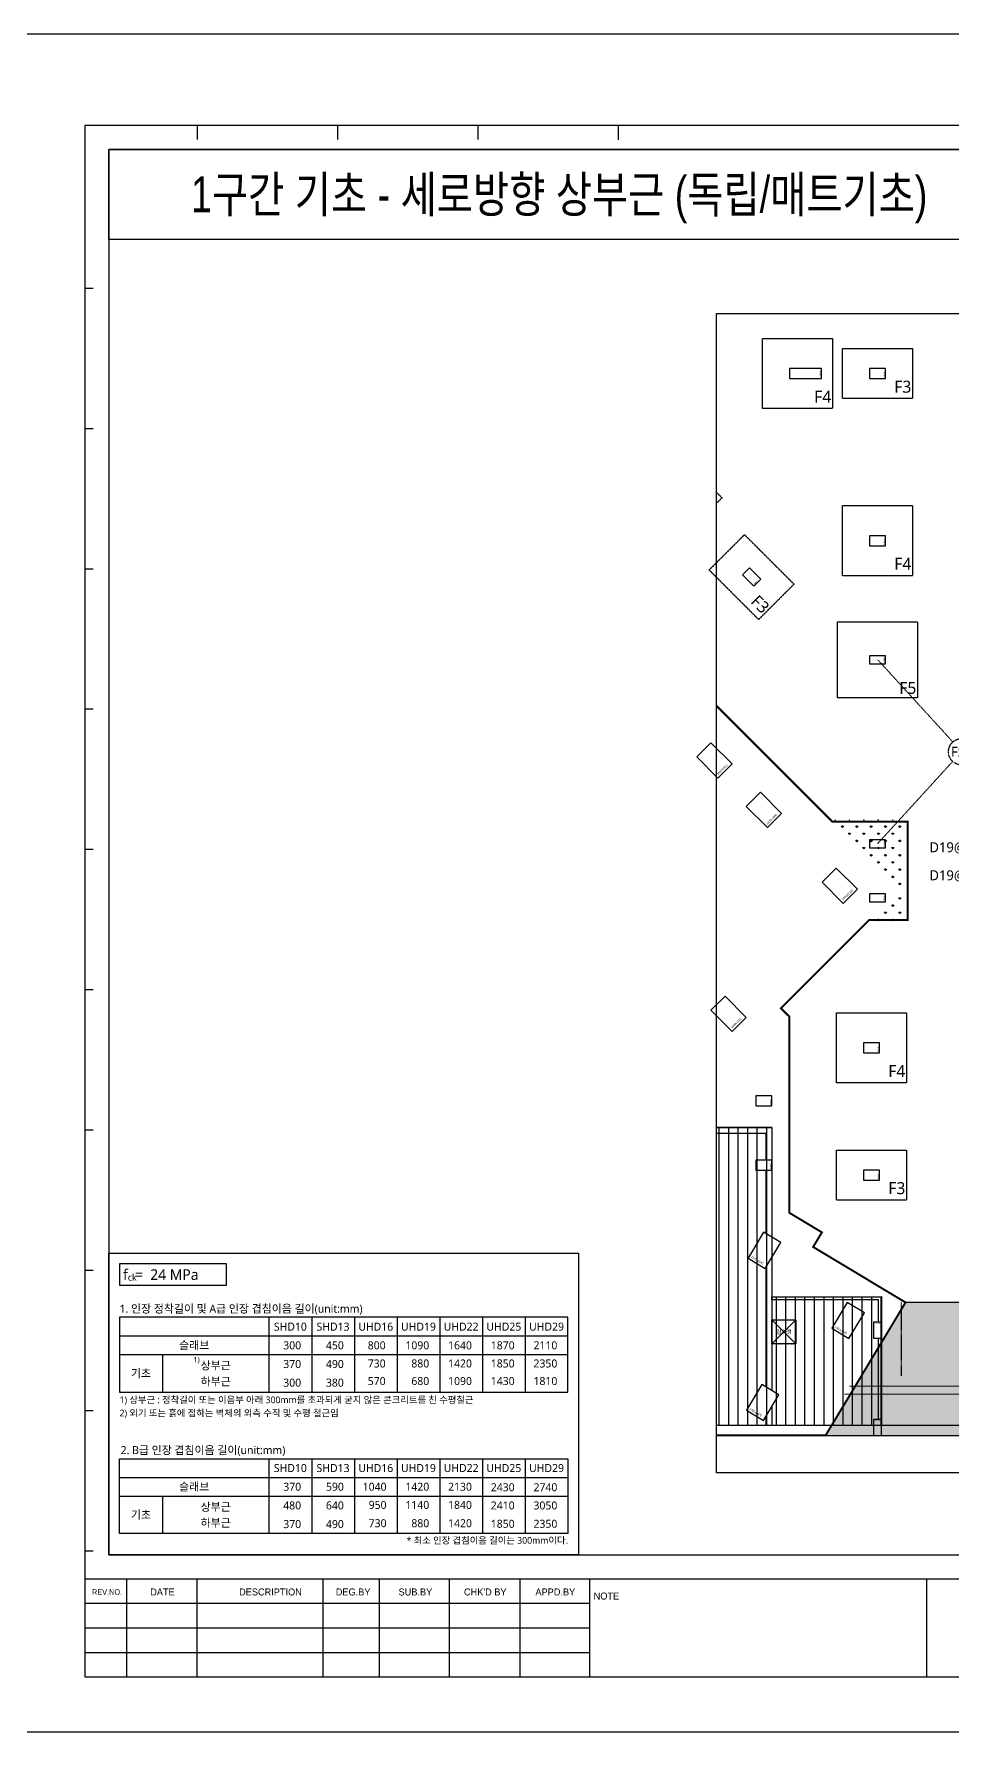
# Model space of a CAD drawing. Header units: millimetres. Extents: x 43843 to 1069877, y 60576 to 148433.
# Drawn here: x 526383 to 572250, y 62076 to 146933 of the extents above; entities that cross this region are included whole.
import ezdxf
from ezdxf.enums import TextEntityAlignment as Align

# ---------------------------------------------------------------- set-up
doc = ezdxf.new("R2010")
doc.units = ezdxf.units.MM
for name, pattern in [('H', [1.3, 0.8, -0.5]), ('HID', [2.5, 1.5, -1]), ('HIDDEN', [0.375, 0.25, -0.125])]:
    doc.linetypes.add(name, pattern=pattern)
for name, color, linetype in [('-S_F', 7, 'Continuous'), ('-S_F_NAME', 7, 'Continuous'), ('-S_REBAR-BOT', 3, 'H'), ('-S_REBAR-TOP', 3, 'Continuous'), ('-S_TEXT', 255, 'Continuous'), ('8', 8, 'Continuous'), ('ML', 4, 'Continuous'), ('S-FND-배근구간선', 21, 'HID'), ('S-FND_OUTLINE_공동주택 기초', 1, 'HID'), ('S-FND_OUTLINE_지하주차장 기초', 4, 'HID'), ('S-FND_내수압 슬래브 구간', 7, 'Continuous'), ('S-HAT', 252, 'Continuous'), ('S-HAT_SLAB LEVEL', 7, 'Continuous'), ('T', 3, 'Continuous'), ('TEXT', 3, 'Continuous'), ('TEXT-L', 7, 'Continuous'), ('WALL-1', 2, 'Continuous'), ('XR-지하주차장$0$A-CON', 2, 'Continuous'), ('XR-지하주차장$0$AA-COL', 2, 'Continuous'), ('XR-지하주차장$1$A-집수정', 4, 'Continuous')]:
    doc.layers.add(name, color=color, linetype=linetype)
doc.layers.add('DEFPOINT', color=142, linetype='Continuous', plot=False)
doc.layers.add('S_NOPLOT_251', color=251, linetype='Continuous', plot=False)
doc.styles.add('BAS_TITLE1', font='')
doc.styles.add('EST', font='')
doc.styles.add('XR-지하주차장$0$Standard', font='arial.ttf')
doc.styles.add('XR-지하주차장$0$맑은고딕', font='malgun.ttf')
doc.styles.add('맑은고딕', font='malgun.ttf')
doc.styles.add('울릉도M', font='malgun.ttf')
doc.styles.get('BAS_TITLE1').set_extended_font_data('HYHeadLine-Medium')
doc.styles.get('EST').set_extended_font_data('HYHeadLine-Medium')

# ---------------------------------------------------------------- blocks, each defined once
blk = doc.blocks.new('zw$9A02')
at = {"color": 7}
for p, q in [((8017, -3425), (8017, -3951)), ((13275, -3425), (13275, -3951)), ((18533, -3425), (18533, -3951)), ((23791, -3444), (23791, -3970)), ((3810, -9525), (4126, -9525)), ((3810, -14783), (4126, -14783)), ((3810, -20041), (4126, -20041)), ((3810, -25299), (4126, -25299)), ((3810, -30557), (4126, -30557)), ((3810, -35815), (4126, -35815)), ((3810, -41073), (4126, -41073)), ((3810, -46331), (4126, -46331)), ((3810, -51589), (4126, -51589)), ((3810, -56847), (4126, -56847))]:
    blk.add_line(p, q, dxfattribs=at)
at = {"color": 4}
for p, q in [((3810, -57899), (85731, -57899)), ((5388, -61579), (5388, -57899)), ((8017, -61579), (8017, -57899)), ((12738, -61579), (12738, -57899)), ((14852, -61579), (14852, -57899)), ((17481, -61579), (17481, -57899)), ((20110, -57899), (20110, -61579)), ((22739, -61579), (22739, -57899)), ((35359, -61579), (35359, -57899)), ((3810, -59739), (22739, -59739)), ((3810, -60659), (22739, -60659))]:
    blk.add_line(p, q, dxfattribs=at)
blk.add_line((20110, -61579), (20110, -61579))
blk.add_lwpolyline([(0, -63643), (0, 0), (90000, 0), (90000, -63643)], close=True)
blk.add_lwpolyline([(3810, -61579), (85731, -61579), (85731, -3425), (3810, -3425)], close=True, dxfattribs=at)
blk.add_lwpolyline([(3810, -58819), (17481, -58819), (22739, -58819)], dxfattribs=at)
at = {"layer": 'DEFPOINT', "color": 150}
blk.add_lwpolyline([(4710, -56999), (84831, -56999), (84831, -4325), (4710, -4325)], close=True, dxfattribs=at)
at = {"style": 'BAS_TITLE1'}
for s, height, p in [('REV.NO.', 210.3, (4644, -58393)), ('DATE', 262.9, (6719, -58393)), ('DESCRIPTION', 262.9, (10767, -58393)), ('DEG.BY', 262.9, (13863, -58393)), ('SUB.BY', 262.9, (16198, -58393)), ("CHK'D BY", 262.9, (18815, -58393)), ('APPD.BY', 262.9, (21441, -58393)), ('NOTE', 263.3, (23355, -58546))]:
    blk.add_text(s, height=height, dxfattribs=at).set_placement(p, align=Align.MIDDLE)
blk = doc.blocks.new('zw$4DA7')
at = {"layer": 'ML'}
for p, q in [((6001, 8900), (6001, 6100)), ((7601, 8900), (7601, 6100)), ((9201, 8900), (9201, 6100)), ((10801, 8900), (10801, 6100)), ((12401, 8900), (12401, 6100)), ((14001, 8900), (14001, 6100)), ((15601, 8900), (15601, 6100)), ((400, 8200), (17201, 8200)), ((400, 7500), (17201, 7500)), ((2007, 7500), (2007, 6100)), ((6001, 3600), (6001, 800)), ((7601, 3600), (7601, 800)), ((9201, 3600), (9201, 800)), ((10801, 3600), (10801, 800)), ((12401, 3600), (12401, 800)), ((14001, 3600), (14001, 800)), ((15601, 3600), (15601, 800)), ((400, 2900), (17201, 2900)), ((400, 2200), (17201, 2200)), ((2007, 2200), (2007, 800))]:
    blk.add_line(p, q, dxfattribs=at)
blk.add_lwpolyline([(400, 10100), (4404, 10100), (4404, 10900), (400, 10900)], close=True, dxfattribs=at)
at = {"layer": 'T'}
for points in [[(400, 8900), (400, 6100), (17201, 6100), (17201, 8900)], [(17201, 800), (400, 800), (400, 3600), (17201, 3600)]]:
    blk.add_lwpolyline(points, close=True, dxfattribs=at)
at = {"layer": 'TEXT-L'}
blk.add_lwpolyline([(0, 11300), (17601, 11300), (17601, 0), (0, 0)], close=True, dxfattribs=at)
at = {"layer": 'T', "style": '울릉도M'}
for s, height, p in [('f  =  24 MPa', 400, (532, 10300)), ('ck', 250, (712, 10273)), ('1. 인장 정착길이 및 A급 인장 겹침이음 길이(unit:mm)', 300, (400, 9071)), ('1)', 200, (3171, 7211)), ('1) 상부근 : 정착길이 또는 이음부 아래 300mm를 초과되게 굳지 않은 콘크리트를 친 수평철근', 250, (400, 5682)), ('2) 외기 또는 흙에 접하는 벽체의 외측 수직 및 수평 철근임', 250, (400, 5185)), ('2. B급 인장 겹침이음 길이(unit:mm)', 300, (442, 3771))]:
    blk.add_text(s, height=height, dxfattribs=at).set_placement(p)
blk.add_text('* 최소 인장 겹침이음 길이는 300mm이다.', height=250, dxfattribs=at).set_placement((17201, 414), align=Align.RIGHT)
at = {"layer": 'TEXT', "style": '울릉도M'}
for s, p in [('SHD10', (6801, 8550)), ('SHD13', (8401, 8550)), ('UHD16', (10001, 8550)), ('UHD19', (11601, 8550)), ('UHD22', (13201, 8550)), ('UHD25', (14801, 8550)), ('UHD29', (16401, 8550)), ('슬래브', (3200, 7850)), ('기초', (1203, 6800)), ('SHD10', (6801, 3250)), ('SHD13', (8401, 3250)), ('UHD16', (10001, 3250)), ('UHD19', (11601, 3250)), ('UHD22', (13201, 3250)), ('UHD25', (14801, 3250)), ('UHD29', (16401, 3250)), ('슬래브', (3200, 2550)), ('기초', (1203, 1500))]:
    blk.add_text(s, height=300, dxfattribs=at).set_placement(p, align=Align.MIDDLE_CENTER)
at = {"layer": 'TEXT', "color": 7, "style": '울릉도M'}
for s, p in [('300', (7206, 7850)), ('450', (8806, 7850)), ('800', (10372, 7850)), ('1090', (12006, 7850)), ('1640', (13606, 7850)), ('1870', (15206, 7850)), ('2110', (16806, 7850)), ('370', (7206, 7150)), ('490', (8806, 7150)), ('730', (10372, 7170)), ('880', (12006, 7170)), ('1420', (13606, 7170)), ('1850', (15206, 7170)), ('2350', (16806, 7170)), ('300', (7206, 6450)), ('380', (8806, 6450)), ('570', (10372, 6511)), ('680', (12006, 6511)), ('1090', (13606, 6511)), ('1430', (15206, 6511)), ('1810', (16806, 6511)), ('370', (7206, 2550)), ('590', (8806, 2550)), ('1040', (10406, 2550)), ('1420', (12006, 2550)), ('2130', (13606, 2550)), ('2430', (15206, 2530)), ('2740', (16806, 2530)), ('480', (7206, 1850)), ('640', (8806, 1850)), ('950', (10406, 1869)), ('1140', (12006, 1869)), ('1840', (13606, 1869)), ('2410', (15206, 1849)), ('3050', (16806, 1849)), ('370', (7206, 1150)), ('490', (8806, 1150)), ('730', (10406, 1182)), ('880', (12006, 1182)), ('1420', (13606, 1182)), ('1850', (15206, 1162)), ('2350', (16806, 1162))]:
    blk.add_text(s, height=300, dxfattribs=at).set_placement(p, align=Align.MIDDLE_RIGHT)
at = {"layer": 'TEXT', "style": '울릉도M'}
for s, p in [('상부근', (4004, 7100)), ('하부근', (4004, 6500)), ('상부근', (4004, 1800)), ('하부근', (4004, 1200))]:
    blk.add_text(s, height=300, dxfattribs=at).set_placement(p, align=Align.MIDDLE)
blk = doc.blocks.new('zw$D357')
at = {"layer": 'S-HAT'}
h = blk.add_hatch(dxfattribs=at)
h.set_pattern_fill('GRASS', color=256, scale=20)
h.set_pattern_definition([(90, (-142308.57, -108961.2), (-359.21, 359.21), [95.25, -623.17]), (45, (-142308.6, -108961.2), (-359.2102, 359.2102), [95.25, -412.75]), (135, (-142308.6, -108961.2), (-359.2102, -359.2102), [95.25, -412.75])])
h.paths.add_polyline_path([(-61297, -27896), (-62928, -29527), (-61010, -29527), (-61010, -24427), (-64766, -24427)])
h = blk.add_hatch(dxfattribs=at)
h.set_pattern_fill('GRASS', color=256, scale=20)
h.set_pattern_definition([(90, (-331308.68, 2741039.9), (-359.21, 359.21), [95.25, -623.17]), (45, (-331308.7, 2741039.9), (-359.210245, 359.210245), [95.25, -412.75]), (135, (-331308.7, 2741039.9), (-359.210245, -359.210245), [95.25, -412.75])])
h.paths.add_polyline_path([(-65008, -55192), (-61014, -48545), (-9370, -48545), (-5377, -55192)])
at = {"layer": '-S_F', "linetype": 'HIDDEN', "lineweight": -3}
for points in [[(-68160, -377), (-64660, -377), (-64660, -3877), (-68160, -3877)], [(-64160, -877), (-60660, -877), (-60660, -3377), (-64160, -3377)], [(-64160, -8727), (-60660, -8727), (-60660, -12227), (-64160, -12227)], [(-69054, -10175), (-66579, -12650), (-68347, -14418), (-70821, -11943)], [(-64410, -14527), (-60410, -14527), (-60410, -18327), (-64410, -18327)], [(-64460, -34077), (-60960, -34077), (-60960, -37577), (-64460, -37577)], [(-64460, -40927), (-60960, -40927), (-60960, -43427), (-64460, -43427)]]:
    blk.add_lwpolyline(points, close=True, dxfattribs=at)
blk.add_lwpolyline([(-70457, -8065), (-70185, -8337), (-70457, -8609)], dxfattribs=at)
blk.add_lwpolyline([(-70457, 878), (0, 878), (0, -57059), (-70457, -57059)], close=True)
at = {"layer": 'S-FND-배근구간선', "color": 251}
blk.add_lwpolyline([(-61210, -52209), (-61210, -48545)], dxfattribs=at)
at = {"layer": 'S-FND_OUTLINE_공동주택 기초', "linetype": 'HIDDEN', "ltscale": 0.5, "const_width": 100}
blk.add_lwpolyline([(-70457, -18735), (-64666, -24527), (-60910, -24527), (-60910, -29427), (-62828, -29427), (-67240, -33839), (-66816, -34263), (-66816, -44067), (-65192, -45043), (-65630, -45771), (-61014, -48545), (-65008, -55192), (-70457, -55192)], dxfattribs=at)
at = {"layer": 'S-FND_OUTLINE_지하주차장 기초'}
blk.add_lwpolyline([(-9370, -48545), (-61014, -48545), (-65008, -55192), (-5377, -55192)], close=True, dxfattribs=at)
at = {"layer": 'S-HAT_SLAB LEVEL', "color": 8}
for p, q in [((-70324, -54692), (-70324, -39807)), ((-69847, -54692), (-69847, -39807)), ((-69371, -54692), (-69371, -39807)), ((-68895, -54692), (-68895, -39807)), ((-68419, -54692), (-68419, -39807)), ((-67942, -54692), (-67942, -39807)), ((-67466, -54692), (-67466, -48261)), ((-66990, -54692), (-66990, -48260)), ((-66514, -54692), (-66514, -48260)), ((-66037, -54692), (-66037, -48259)), ((-65561, -54692), (-65561, -48258)), ((-65085, -54692), (-65085, -48257)), ((-64609, -54692), (-64609, -48256)), ((-64132, -54692), (-64132, -48255)), ((-63656, -54692), (-63656, -48254)), ((-63180, -54692), (-63180, -48253)), ((-62704, -54692), (-62704, -48253)), ((-62227, -54692), (-62227, -48252))]:
    blk.add_line(p, q, dxfattribs=at)
at = {"layer": 'S-HAT_SLAB LEVEL', "lineweight": -2}
blk.add_lwpolyline([(-70457, -39807), (-67690, -39807), (-67690, -48262), (-62210, -48252), (-62210, -54692), (-70457, -54692)], dxfattribs=at)
at = {"layer": 'S_NOPLOT_251'}
for points in [[(-67690, -48262), (-62210, -48262), (-62210, -49527), (-62360, -49527), (-62360, -48412), (-67690, -48412)], [(-62360, -50327), (-62210, -50327), (-62210, -54392), (-62360, -54392)]]:
    blk.add_lwpolyline(points, close=True, dxfattribs=at)
at = {"layer": 'XR-지하주차장$0$A-CON'}
for p, q in [((-67690, -39807), (-70457, -39807)), ((-67690, -39807), (-67690, -45292)), ((-67990, -40107), (-70457, -40107)), ((-67990, -40107), (-67990, -41427)), ((-67990, -41927), (-67990, -45112)), ((-67690, -46287), (-67690, -52945)), ((-67990, -46786), (-67990, -52765)), ((-67990, -54242), (-67990, -54692)), ((-67690, -53743), (-67690, -54692)), ((-67990, -54692), (-70457, -54692)), ((-62610, -54692), (-67690, -54692)), ((-54210, -54692), (-62210, -54692)), ((-70457, -55192), (0, -55192))]:
    blk.add_line(p, q, dxfattribs=at)
at = {"layer": 'XR-지하주차장$0$AA-COL'}
for points in [[(-65210, -2377), (-65210, -1877), (-66810, -1877), (-66810, -2377)], [(-62010, -2377), (-62010, -1877), (-62810, -1877), (-62810, -2377)], [(-62010, -10727), (-62010, -10227), (-62810, -10227), (-62810, -10727)], [(-68594, -12757), (-68241, -12403), (-68806, -11837), (-69160, -12191)], [(-62010, -16627), (-62010, -16227), (-62810, -16227), (-62810, -16627)], [(-69679, -21634), (-70740, -20574), (-71447, -21281), (-70387, -22341)], [(-67205, -24109), (-68265, -23048), (-68972, -23756), (-67912, -24816)], [(-62010, -25827), (-62010, -25427), (-62810, -25427), (-62810, -25827)], [(-63418, -27896), (-64479, -26835), (-65186, -27542), (-64125, -28603)], [(-62010, -28527), (-62010, -28127), (-62810, -28127), (-62810, -28527)], [(-68972, -34299), (-70033, -33238), (-70740, -33945), (-69679, -35006)], [(-62310, -36077), (-62310, -35577), (-63110, -35577), (-63110, -36077)], [(-67690, -38727), (-67690, -38227), (-68490, -38227), (-68490, -38727)], [(-67690, -41927), (-67690, -41427), (-68490, -41427), (-68490, -41927)], [(-62310, -42427), (-62310, -41927), (-63110, -41927), (-63110, -42427)], [(-68023, -46842), (-67250, -45556), (-68108, -45041), (-68880, -46327)], [(-63845, -50344), (-63072, -49058), (-63930, -48543), (-64702, -49829)], [(-62210, -49527), (-62610, -49527), (-62610, -50327), (-62210, -50327)], [(-68110, -54443), (-67338, -53157), (-68195, -52642), (-68967, -53928)], [(-62210, -54392), (-62610, -54392), (-62610, -55192), (-62210, -55192)]]:
    blk.add_lwpolyline(points, close=True, dxfattribs=at)
at = {"layer": 'XR-지하주차장$1$A-집수정', "lineweight": -3, "ltscale": 0.5}
for p, q in [((-67690, -50612), (-66490, -49412)), ((-67690, -49412), (-66490, -50612))]:
    blk.add_line(p, q, dxfattribs=at)
blk.add_lwpolyline([(-67690, -49412), (-66490, -49412), (-66490, -50612), (-67690, -50612)], close=True, dxfattribs=at)
at = {"layer": 'Defpoints', "style": 'XR-지하주차장$0$Standard'}
for s, height, rotation, p in [('500x1600', 50, 90, (-65260, -2277)), ('500x800', 50, 90, (-62060, -2327)), ('500x800', 50, 90, (-62060, -10677)), ('500x800', 50, 45, (-68594, -12686)), ('400x800', 50, 90, (-62060, -16577)), ('1000x1500', 100, 45, (-70387, -22200)), ('1000x1500', 100, 45, (-67912, -24675)), ('400x800', 50, 90, (-62060, -25777)), ('1000x1500', 100, 45, (-64125, -28461)), ('400x800', 50, 90, (-62060, -28477)), ('1000x1500', 100, 45, (-69679, -34864)), ('500x800', 50, 90, (-62360, -36027)), ('500x800', 50, 90, (-67740, -38677)), ('500x800', 50, 90, (-67740, -41877)), ('500x800', 50, 90, (-62360, -42377)), ('1000x1500', 100, 329, (-68743, -46293)), ('1000x1500', 100, 329, (-64565, -49795)), ('400x800', 50, 180, (-62260, -49577)), ('1000x1500', 100, 329, (-68830, -53893)), ('400x800', 50, 180, (-62260, -54442))]:
    blk.add_text(s, height=height, rotation=rotation, dxfattribs=at).set_placement(p)
at = {"layer": 'Defpoints', "style": 'XR-지하주차장$0$맑은고딕'}
blk.add_text('집수정', height=200, dxfattribs=at).set_placement((-67090, -50012), align=Align.MIDDLE_CENTER)
blk.add_text('1200X1200X1200', height=90, dxfattribs=at).set_placement((-67090, -50612), align=Align.MIDDLE)
blk = doc.blocks.new('zw$1B46')
at = {"layer": 'S-FND_내수압 슬래브 구간', "color": 1, "linetype": 'H', "lineweight": -2}
for p, q in [((-23950, 24551), (-20193, 20436)), ((-19307, 20436), (-15550, 24551)), ((-23950, 15350), (-20193, 19465)), ((-19307, 19465), (-15550, 15350)), ((12650, 16251), (16407, 12136)), ((17293, 12136), (21050, 16251)), ((23990, 12184), (21050, 16251)), ((27700, 16251), (24760, 12184)), ((12650, 7050), (16407, 11165)), ((17293, 11165), (21050, 7050)), ((23990, 11118), (21050, 7050)), ((27700, 7050), (24760, 11118))]:
    blk.add_line(p, q, dxfattribs=at)
for centre in [(-19750, 19951), (16850, 11651), (24375, 11651)]:
    blk.add_circle(centre, 658, dxfattribs=at)
at = {"layer": 'S-FND_내수압 슬래브 구간', "color": 1, "linetype": 'ByBlock', "lineweight": -2, "style": '맑은고딕'}
blk.add_text('FS3', height=500, rotation=360, dxfattribs=at).set_placement((-19750, 19951), align=Align.MIDDLE_CENTER)
at = {"layer": 'S-FND_내수압 슬래브 구간', "color": 1, "linetype": 'H', "lineweight": -2, "style": '맑은고딕'}
for p in [(16850, 11651), (24375, 11651)]:
    blk.add_text('FS3', height=500, rotation=360, dxfattribs=at).set_placement(p, align=Align.MIDDLE_CENTER)
blk = doc.blocks.new('zw$FD59')
at = {"layer": '-S_REBAR-BOT', "lineweight": -3, "ltscale": 2}
for points in [[(7357, 38551, 50, 50, 0), (7357, 27551, 0, 0, 0)], [(16715, 30951, 50, 50, 0), (4299, 30951, 0, 0, 0)], [(-36254, 16600, 50, 50, 0), (-36254, 12400, 0, 0, 0)], [(-35901, -8399, 50, 50, 0), (-35901, -15064, 0, 0, 0)], [(8891, -12999, 50, 50, 0), (-48859, -12999, 0, 0, 0)]]:
    blk.add_lwpolyline(points, format="xyseb", dxfattribs=at)
at = {"layer": '-S_REBAR-BOT', "lineweight": -3, "ltscale": 2, "const_width": 50}
for points in [[(4299, 30952), (4792, 30568)], [(7357, 27552), (7741, 28045)], [(7357, 27551), (7741, 28044)], [(-35937, 15835), (-36254, 16600)], [(-40551, 13429), (-31051, 13429)], [(-40058, 13045), (-40551, 13429)], [(-31544, 13045), (-31051, 13429)], [(-35901, -8399), (-35680, -8952)]]:
    blk.add_lwpolyline(points, dxfattribs=at)
at = {"layer": '-S_REBAR-TOP', "lineweight": -3}
for points in [[(6957, 38851, 50, 50, 0), (6957, 27251, 0, 0, 0)], [(16615, 31351, 50, 50, 0), (3999, 31351, 0, 0, 0)], [(-36654, 16900, 50, 50, 0), (-36654, 12100, 0, 0, 0)], [(-40851, 13829, 50, 50, 0), (-30751, 13829, 0, 0, 0)], [(-36301, -8399, 50, 50, 0), (-36301, -15064, 0, 0, 0)], [(8651, -12599, 50, 50, 0), (-48618, -12599, 0, 0, 0)]]:
    blk.add_lwpolyline(points, format="xyseb", dxfattribs=at)
at = {"layer": '-S_REBAR-TOP', "lineweight": -3, "const_width": 50}
for points in [[(-35937, 13165), (-36254, 12400)], [(-36301, -8399), (-36080, -8952)], [(-36301, -15064), (-36080, -14511)], [(-35901, -15064), (-35680, -14511)]]:
    blk.add_lwpolyline(points, dxfattribs=at)
at = {"layer": '-S_TEXT', "color": 6, "lineweight": -3}
for points in [[(5459, 34491), (3169, 34491)], [(7157, 31151), (5459, 34491)], [(-36654, 15679), (-37154, 15679), (-37154, 16836)], [(-36254, 15679), (-35754, 15679), (-35754, 16836)], [(-39430, 13829), (-39430, 14329), (-40621, 14329)], [(-39430, 13429), (-39430, 12929), (-40587, 12929)], [(-35912, -13262), (-34954, -16789)], [(-34954, -16789), (-32665, -16789)]]:
    blk.add_lwpolyline(points, dxfattribs=at)
for centre, radius in [((7157, 31152), 500), ((-36654, 15679), 110), ((-36254, 15679), 110), ((-39430, 13829), 110), ((-39430, 13429), 110), ((-36101, -12799), 500)]:
    blk.add_circle(centre, radius, dxfattribs=at)
at = {"layer": '-S_TEXT', "color": 6, "lineweight": -3, "style": '맑은고딕'}
for s, p in [('D19@150(T/B,EW)', (-2658, 33791)), ('MAT THK.1100', (-1593, 34491)), ('D19@200(T)', (-44612, 14329)), ('D19@100(B)', (-44612, 12929)), ('MAT THK.800', (-32585, -16789)), ('D19@250(T/B)', (-32585, -17489))]:
    blk.add_text(s, height=500, dxfattribs=at).set_placement(p, align=Align.MIDDLE_LEFT)
for s, p in [('D19@200(T)', (-37154, 16836)), ('D19@100(B)', (-35754, 16836))]:
    blk.add_text(s, height=500, rotation=90, dxfattribs=at).set_placement(p, align=Align.MIDDLE_LEFT)

msp = doc.modelspace()

# ---------------------------------------------------------------- linework, layer by layer
at = {"layer": 'DEFPOINT', "linetype": 'HIDDEN', "lineweight": -3}
msp.add_lwpolyline([(621570.711, 83543.613), (569926.848, 83543.626), (565933.075, 76896.872), (625564.476, 76896.872)], close=True, dxfattribs=at)
at = {"layer": 'WALL-1', "color": 7, "linetype": 'Continuous'}
msp.add_lwpolyline([(530123.411, 141166.085), (575123.772, 141166.085), (575123.772, 136666.335), (530123.411, 136666.335)], close=True, dxfattribs=at)

# ---------------------------------------------------------------- block references
at = {"xscale": 1.333333333333333, "yscale": 1.333333333333333, "zscale": 1.333333333333333}
for name, p in [('zw$9A02', (523842.813, 146933.143)), ('zw$4DA7', (530123.411, 70934.792))]:
    msp.add_blockref(name, p, dxfattribs=at)
msp.add_blockref('zw$FD59', (615732.55, 91960.763))
at = {"layer": '8'}
msp.add_blockref('zw$D357', (630941.011, 132088.525), dxfattribs=at)
at = {"layer": 'DEFPOINT'}
msp.add_blockref('zw$1B46', (592481.383, 91110.763), dxfattribs=at)

# ---------------------------------------------------------------- texts
at = {"layer": '-S_F_NAME', "lineweight": -3, "style": '맑은고딕'}
for s, rotation, p in [('F4', 360, (565791.91, 128806.814)), ('F3', 360, (569791.91, 129306.814)), ('F4', 360, (569791.91, 120456.814)), ('F3', 675, (562669, 118437.215)), ('F5', 360, (570041.91, 114256.814)), ('F4', 360, (569491.91, 95106.814)), ('F3', 360, (569491.91, 89256.814))]:
    msp.add_text(s, height=600, rotation=rotation, dxfattribs=at).set_placement(p, align=Align.MIDDLE_CENTER)
at = {"color": 2, "style": 'EST', "width": 0.8}
msp.add_text('1구간 기초 - 세로방향 상부근 (독립/매트기초)', height=1800, dxfattribs=at).set_placement((552623.592, 138916.21, 0), align=Align.MIDDLE_CENTER)

doc.saveas('drawing.dxf')
